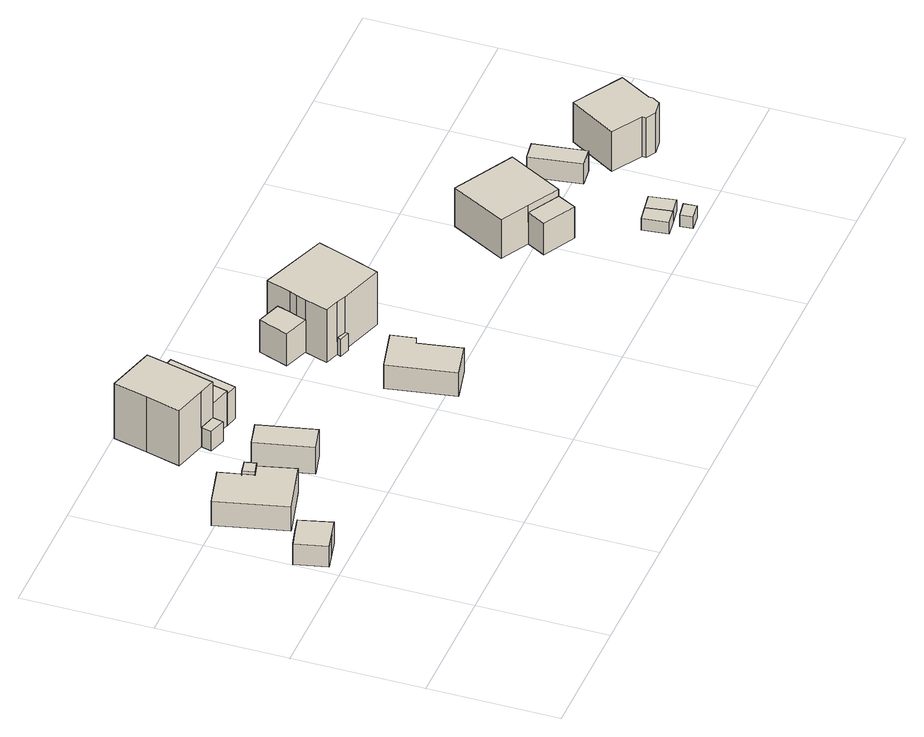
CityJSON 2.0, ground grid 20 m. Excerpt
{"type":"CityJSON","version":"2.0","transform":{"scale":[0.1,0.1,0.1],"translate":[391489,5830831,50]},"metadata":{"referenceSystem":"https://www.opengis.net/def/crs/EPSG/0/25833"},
"CityObjects":{
"building1":{"type":"Building","attributes":{"Gemeindeschluessel":"11000003","BezugspunktDach":"2200","function":"31001_2000","measuredHeight":4.13,"storeysAboveGround":1},"address":[{"country":"Germany","locality":"Berlin","thoroughfareNumber":"20 (3)","thoroughfareName":"Buchholzer Straße"}],"geometry":[{"type":"Solid","lod":"1","boundaries":[[[[0,1,2,3,4,5]],[[6,7,8,9,10,11]],[[6,11,5,4]],[[7,6,4,3]],[[8,7,3,2]],[[9,8,2,1]],[[10,9,1,0]],[[11,10,0,5]]]]}]},
"building2":{"type":"Building","attributes":{"Gemeindeschluessel":"11000003","BezugspunktDach":"2200","function":"31001_2000","measuredHeight":4.23,"storeysAboveGround":1},"address":[{"country":"Germany","locality":"Berlin","thoroughfareNumber":"20 (4)","thoroughfareName":"Buchholzer Straße"}],"geometry":[{"type":"Solid","lod":"1","boundaries":[[[[12,13,14,15,16,17,18]],[[19,20,21,22,23,24,25]],[[19,25,18,17]],[[20,19,17,16]],[[21,20,16,15]],[[22,21,15,14]],[[23,22,14,13]],[[24,23,13,12]],[[25,24,12,18]]]]}]},
"building3":{"type":"Building","attributes":{"Gemeindeschluessel":"11000003","BezugspunktDach":"2200","function":"31001_2000","measuredHeight":4.32,"storeysAboveGround":1},"address":[{"country":"Germany","locality":"Berlin","thoroughfareNumber":"20 (5)","thoroughfareName":"Buchholzer Straße"}],"geometry":[{"type":"Solid","lod":"1","boundaries":[[[[26,27,28,29]],[[30,31,32,33]],[[30,33,29,28]],[[31,30,28,27]],[[32,31,27,26]],[[33,32,26,29]]]]}]},
"building4":{"type":"Building","attributes":{"Gemeindeschluessel":"11000003","BezugspunktDach":"2200","function":"31001_2100","measuredHeight":4.62,"storeysAboveGround":1},"address":[{"country":"Germany","locality":"Berlin","thoroughfareNumber":"22 (1)","thoroughfareName":"Buchholzer Straße"}],"geometry":[{"type":"Solid","lod":"1","boundaries":[[[[34,35,36,37]],[[38,39,40,41]],[[38,41,37,36]],[[39,38,36,35]],[[40,39,35,34]],[[41,40,34,37]]]]}]},
"building5":{"type":"Building","attributes":{"Gemeindeschluessel":"11000003","function":"31001_1010"},"address":[{"country":"Germany","locality":"Berlin","thoroughfareNumber":"22","thoroughfareName":"Buchholzer Straße"}],"children":["building5-1","building5-2","building5-3"]},
"building5-1":{"type":"BuildingPart","attributes":{"BezugspunktDach":"2200","measuredHeight":11.35,"storeysAboveGround":2},"parents":["building5"],"geometry":[{"type":"MultiSurface","lod":"1","boundaries":[[[42,43,44,45,46,47,48]],[[49,50,51,52,53,54,55]],[[49,55,48,47]],[[50,49,47,46]],[[51,50,46,45]],[[56,57,51,45,44]],[[58,56,52,44,43]],[[59,60,53,54,53,43,42]],[[55,54,42,48]],[[52,51,57,56]],[[53,52,56,58]],[[54,53,60,59]]]}]},
"building5-2":{"type":"BuildingPart","attributes":{"BezugspunktDach":"2200","measuredHeight":6.32,"storeysAboveGround":2},"parents":["building5"],"geometry":[{"type":"MultiSurface","lod":"1","boundaries":[[[61,62,57,58]],[[63,64,65,66]],[[63,66,67,53,52,51]],[[64,63,57,62]],[[65,64,62,61]],[[66,65,61,58]],[[51,52,56,57]],[[58,56,52,53,67]]]}]},
"building5-3":{"type":"BuildingPart","attributes":{"BezugspunktDach":"2200","measuredHeight":3.38,"storeysAboveGround":2},"parents":["building5"],"geometry":[{"type":"Solid","lod":"1","boundaries":[[[[68,60,59,69]],[[54,53,70,71]],[[54,71,69,59]],[[70,53,60,68]],[[71,70,68,69]],[[53,54,59,60]]]]}]},
"building6":{"type":"Building","attributes":{"Gemeindeschluessel":"11000003","BezugspunktDach":"2200","function":"51009_1610","measuredHeight":5.52,"storeysAboveGround":0},"address":[{"country":"Germany","locality":"Berlin"}],"geometry":[{"type":"Solid","lod":"1","boundaries":[[[[72,73,74,75]],[[76,77,78,79]],[[76,79,75,74]],[[77,76,74,73]],[[78,77,73,72]],[[79,78,72,75]]]]}]},
"building7":{"type":"Building","attributes":{"Gemeindeschluessel":"11000003","BezugspunktDach":"2200","function":"31001_2000","measuredHeight":4.1,"storeysAboveGround":2},"address":[{"country":"Germany","locality":"Berlin","thoroughfareNumber":"24 (2)","thoroughfareName":"Buchholzer Straße"}],"geometry":[{"type":"Solid","lod":"1","boundaries":[[[[80,81,82,83,84,85]],[[86,87,88,89,90,91]],[[86,91,85,84]],[[87,86,84,83]],[[88,87,83,82]],[[89,88,82,81]],[[90,89,81,80]],[[91,90,80,85]]]]}]},
"building8":{"type":"Building","attributes":{"Gemeindeschluessel":"11000003","function":"31001_1010"},"address":[{"country":"Germany","locality":"Berlin","thoroughfareNumber":"24","thoroughfareName":"Buchholzer Straße"}],"children":["building8-1","building8-2","building8-3"]},
"building8-1":{"type":"BuildingPart","attributes":{"BezugspunktDach":"2200","measuredHeight":11.15,"storeysAboveGround":2},"parents":["building8"],"geometry":[{"type":"MultiSurface","lod":"1","boundaries":[[[92,93,94,95,96,97,98,99,100,101]],[[102,103,104,105,106,107,108,109,110,111]],[[102,111,101,100]],[[112,113,100,99]],[[103,102,113,114,115]],[[116,112,115,117,104,103,99,98]],[[105,104,117,118,119,116,98,97]],[[106,105,97,96]],[[107,106,96,95]],[[108,107,95,94]],[[109,108,94,93]],[[120,121,122,93,92]],[[109,123,109,110]],[[111,110,92,101]],[[115,114,113,112]],[[117,115,112,116]],[[116,119,118,117]],[[110,109,123,122,121,120]]]}]},
"building8-2":{"type":"BuildingPart","attributes":{"BezugspunktDach":"2200","measuredHeight":3,"storeysAboveGround":2},"parents":["building8"],"geometry":[{"type":"Solid","lod":"1","boundaries":[[[[124,122,121,125]],[[110,109,126,127]],[[110,127,125,121]],[[126,109,122,124]],[[127,126,124,125]],[[109,110,121,122]]]]}]},
"building8-3":{"type":"BuildingPart","attributes":{"BezugspunktDach":"2200","measuredHeight":6.01,"storeysAboveGround":2},"parents":["building8"],"geometry":[{"type":"MultiSurface","lod":"1","boundaries":[[[113,119,128,129]],[[130,118,114,131]],[[130,131,129,128]],[[118,130,128,119]],[[131,114,113,129]],[[115,112,113,114]],[[117,116,112,115]],[[118,119,116,117]]]}]},
"building9":{"type":"Building","attributes":{"Gemeindeschluessel":"11000003","function":"31001_1010"},"address":[{"country":"Germany","locality":"Berlin","thoroughfareNumber":"26","thoroughfareName":"Buchholzer Straße"}],"children":["building9-1","building9-2"]},
"building9-1":{"type":"BuildingPart","attributes":{"BezugspunktDach":"2200","measuredHeight":7.92,"storeysAboveGround":1},"parents":["building9"],"geometry":[{"type":"MultiSurface","lod":"1","boundaries":[[[132,133,134,135,136]],[[137,138,139,140,141]],[[137,141,136,135]],[[138,137,135,134]],[[139,138,134,133]],[[142,143,144,139,133,132]],[[141,140,132,136]],[[140,139,144,143,142]]]}]},
"building9-2":{"type":"BuildingPart","attributes":{"BezugspunktDach":"2200","measuredHeight":5.5,"storeysAboveGround":1},"parents":["building9"],"geometry":[{"type":"MultiSurface","lod":"1","boundaries":[[[145,144,143,146]],[[140,139,147,148]],[[140,148,146,143]],[[147,139,144,145]],[[148,147,145,146]],[[149,139,140,143,144]]]}]},
"building10":{"type":"Building","attributes":{"Gemeindeschluessel":"11000003","BezugspunktDach":"2200","function":"51009_1610","measuredHeight":2.06,"storeysAboveGround":0},"address":[{"country":"Germany","locality":"Berlin"}],"geometry":[{"type":"Solid","lod":"1","boundaries":[[[[150,151,152,153]],[[154,155,156,157]],[[154,157,153,152]],[[155,154,152,151]],[[156,155,151,150]],[[157,156,150,153]]]]}]},
"building11":{"type":"Building","attributes":{"Gemeindeschluessel":"11000003","BezugspunktDach":"2200","function":"31001_2741","measuredHeight":1.98,"storeysAboveGround":1},"address":[{"country":"Germany","locality":"Berlin","thoroughfareNumber":"26 (2)","thoroughfareName":"Buchholzer Straße"}],"geometry":[{"type":"Solid","lod":"1","boundaries":[[[[158,159,160,161]],[[162,163,164,165]],[[162,165,161,160]],[[163,162,160,159]],[[164,163,159,158]],[[165,164,158,161]]]]}]},
"building12":{"type":"Building","attributes":{"Gemeindeschluessel":"11000003","BezugspunktDach":"2200","function":"31001_1313","measuredHeight":2.05,"storeysAboveGround":1},"address":[{"country":"Germany","locality":"Berlin","thoroughfareNumber":"26 (1)","thoroughfareName":"Buchholzer Straße"}],"geometry":[{"type":"Solid","lod":"1","boundaries":[[[[151,166,167,152]],[[168,169,155,154]],[[168,154,152,167]],[[169,168,167,166]],[[155,169,166,151]],[[154,155,151,152]]]]}]},
"building13":{"type":"Building","attributes":{"Gemeindeschluessel":"11000003","BezugspunktDach":"2200","function":"31001_2463","measuredHeight":3.53,"storeysAboveGround":1},"address":[{"country":"Germany","locality":"Berlin","thoroughfareNumber":"28 (1)","thoroughfareName":"Buchholzer Straße"}],"geometry":[{"type":"Solid","lod":"1","boundaries":[[[[170,171,172,173]],[[174,175,176,177]],[[174,177,173,172]],[[175,174,172,171]],[[176,175,171,170]],[[177,176,170,173]]]]}]},
"building14":{"type":"Building","attributes":{"Gemeindeschluessel":"11000003","BezugspunktDach":"2200","function":"31001_1010","measuredHeight":6.88,"storeysAboveGround":1},"address":[{"country":"Germany","locality":"Berlin","thoroughfareNumber":"28","thoroughfareName":"Buchholzer Straße"}],"geometry":[{"type":"Solid","lod":"1","boundaries":[[[[178,179,180,181,182,183,184,185,186]],[[187,188,189,190,191,192,193,194,195]],[[187,195,186,185]],[[188,187,185,184]],[[189,188,184,183]],[[190,189,183,182]],[[191,190,182,181]],[[192,191,181,180]],[[193,192,180,179]],[[194,193,179,178]],[[195,194,178,186]]]]}]}
},
"vertices":[
[12,219,40],[39,225,40],[66,231,40],[53,281,40],[27,275,40],[0,268,40],[27,275,4],[53,281,4],[66,231,4],[39,225,4],[12,219,4],[0,268,4],
[71,296,46],[156,317,46],[142,373,46],[122,368,46],[118,386,46],[110,420,46],[45,405,46],[110,420,4],[118,386,4],[122,368,4],[142,373,4],[156,317,4],[71,296,4],[45,405,4],
[122,368,51],[142,373,51],[138,390,51],[118,386,51],[138,390,7],[142,373,7],[122,368,7],[118,386,7],
[203,308,51],[243,317,51],[223,405,51],[183,396,51],[223,405,5],[243,317,5],[203,308,5],[183,396,5],
[202,476,105],[228,469,105],[242,522,105],[255,575,105],[179,596,105],[165,543,105],[151,490,105],[165,543,9],[179,596,9],[255,575,9],[242,522,9],[228,469,9],[202,476,9],[151,490,9],[242,522,67],[255,575,67],[228,469,67],[202,476,43],[228,469,43],
[262,460,67],[290,565,67],[255,575,7],[290,565,7],[262,460,7],[228,469,7],[228,469,44],
[224,452,43],[198,460,43],[224,452,9],[198,460,9],
[282,455,61],[310,560,61],[290,565,61],[262,460,61],[290,565,6],[310,560,6],[282,455,6],[262,460,6],
[439,183,43],[495,195,43],[483,261,43],[494,265,43],[488,302,43],[421,287,43],[488,302,2],[494,265,2],[483,261,2],[495,195,2],[439,183,2],[421,287,2],
[465,371,99],[480,365,99],[548,342,99],[566,391,99],[583,440,99],[478,479,99],[465,441,99],[460,429,99],[455,414,99],[443,379,99],[455,414,7],[460,429,7],[465,441,7],[478,479,7],[583,440,7],[566,391,7],[548,342,7],[480,365,7],[465,371,7],[443,379,7],[460,429,64],[455,414,64],[455,414,8],[460,429,8],[465,441,64],[465,441,8],[471,461,8],[471,461,64],[465,371,30],[465,371,37],[480,365,37],[480,365,18],
[479,360,37],[463,365,37],[479,360,7],[463,365,7],
[433,474,64],[416,428,64],[433,474,8],[416,428,8],
[794,209,72],[843,182,72],[890,267,72],[797,318,72],[750,233,72],[797,318,5],[890,267,5],[843,182,5],[794,209,5],[750,233,5],[794,209,43],[794,209,60],[843,182,60],
[828,153,60],[778,180,60],[828,153,5],[778,180,5],[843,182,33],
[883,33,24],[909,37,24],[903,77,24],[878,73,24],[903,77,4],[909,37,4],[883,33,4],[878,73,4],
[907,7,23],[933,10,23],[931,30,23],[905,26,23],[931,30,3],[933,10,3],[907,7,3],[905,26,3],
[935,41,24],[929,81,24],[929,81,4],[935,41,4],
[945,182,42],[976,186,42],[964,266,42],[934,262,42],[964,266,7],[976,186,7],[945,182,7],[934,262,7],
[1028,126,79],[1028,120,79],[1043,111,79],[1066,114,79],[1074,127,79],[1074,133,79],[1103,182,79],[1027,227,79],[982,154,79],[1027,227,10],[1103,182,10],[1074,133,10],[1074,127,10],[1066,114,10],[1043,111,10],[1028,120,10],[1028,126,10],[982,154,10]
]}
